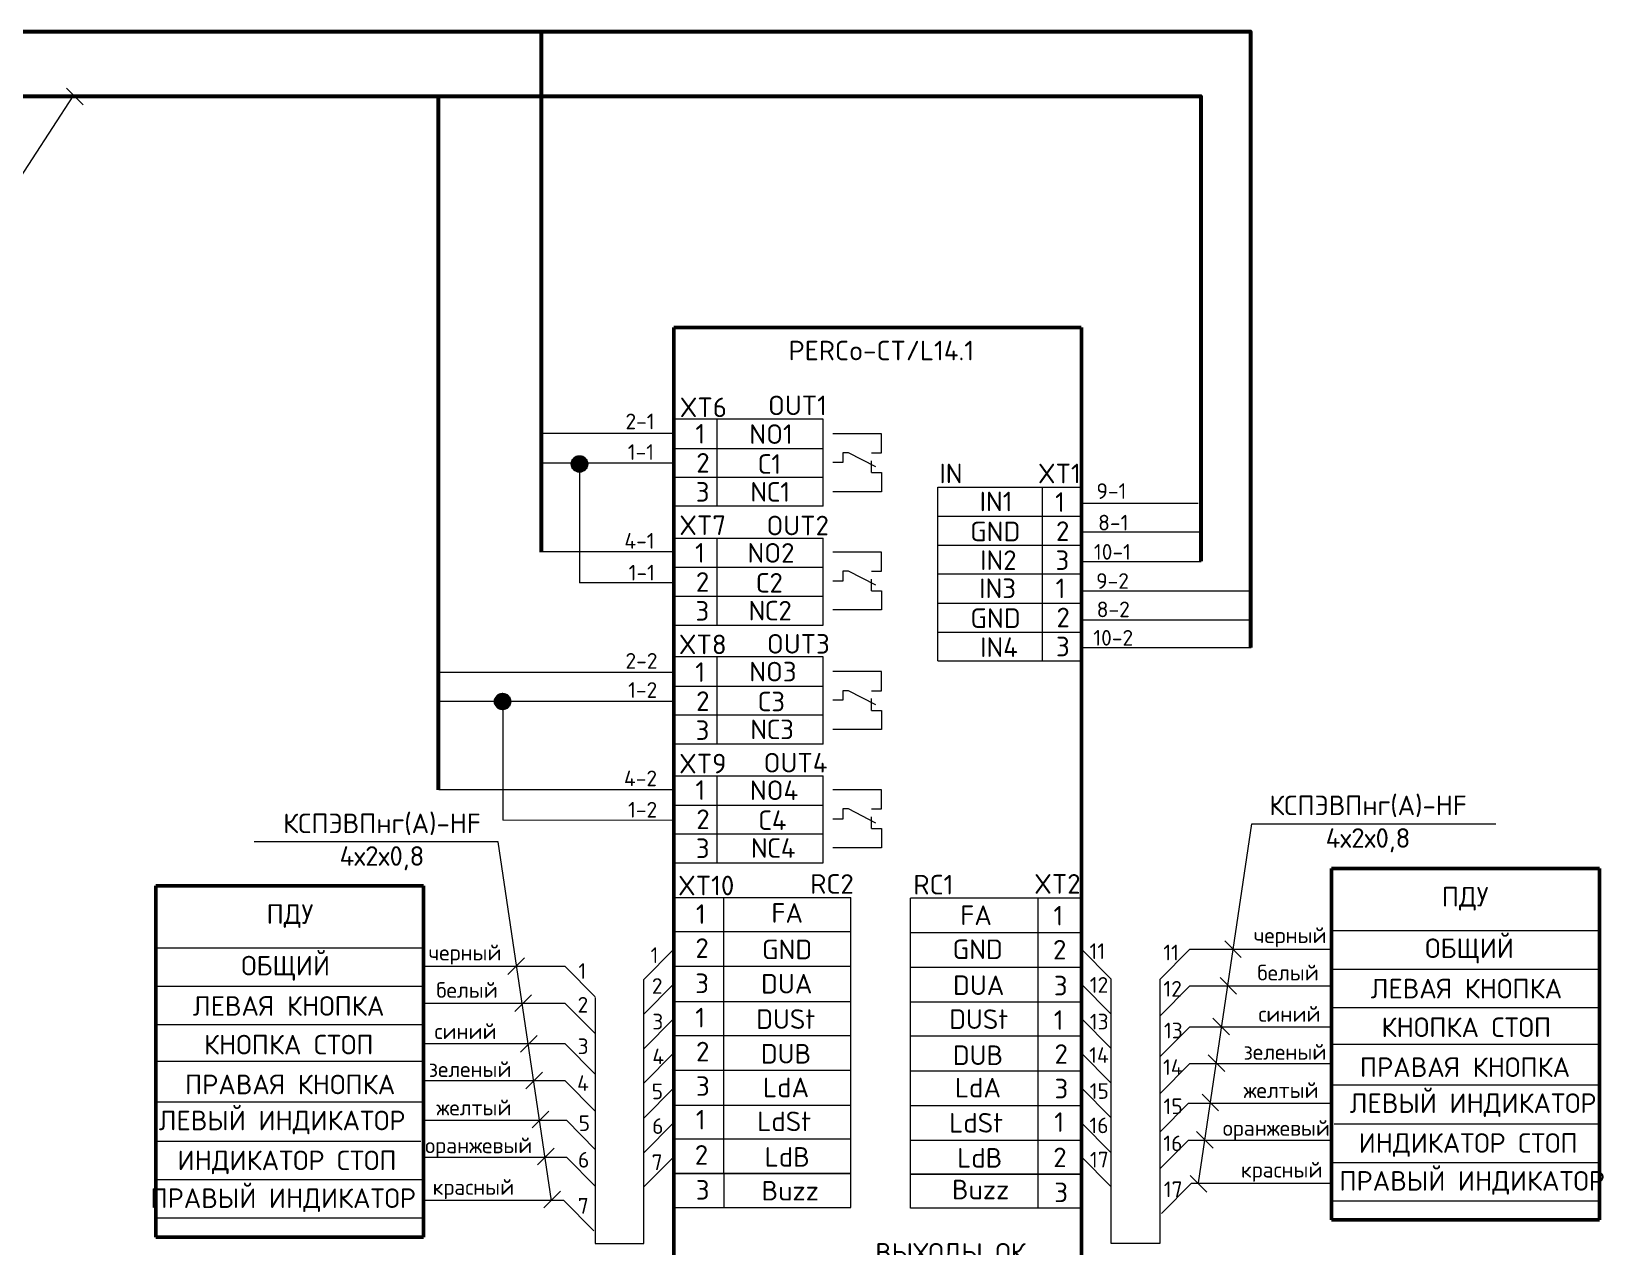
# Model space of a CAD drawing. Header units: millimetres. Extents: x -197802 to 287448, y -91833 to 169529.
# Drawn here: x 77541 to 97631, y 152825 to 168352 of the extents above; entities that cross this region are included whole.
import ezdxf

# ---------------------------------------------------------------- set-up
doc = ezdxf.new("R2010")
doc.units = ezdxf.units.MM
doc.layers.add('СКУД', color=7, linetype='Continuous')
doc.layers.add('Слой 1', color=7, linetype='Continuous')
doc.styles.get("Standard").update_dxf_attribs({"font": 'arial.ttf'})

msp = doc.modelspace()

# ---------------------------------------------------------------- hatches: boundary and pattern name
at = {"layer": 'СКУД', "lineweight": 18, "true_color": 0x000000}
h = msp.add_hatch(dxfattribs=at)
h.set_pattern_fill('ANGLE', color=18, scale=0.924)
h.set_pattern_definition([(0, (-62725.181, 204489.545), (0, 6.45414), [4.69392, -1.76022]), (90, (-62725.181, 204489.545), (-6.45414, 4e-16), [4.69392, -1.76022])])
h.paths.add_polyline_path([(84645, 162826), (84545, 162826), (84444, 162826, 0.999967)])
h.paths.add_polyline_path([(84545, 162926, 0.414214), (84444, 162826), (84545, 162826)])
h.paths.add_polyline_path([(84545, 162926), (84545, 162826), (84645, 162826, 0.414233)])
h = msp.add_hatch(dxfattribs=at)
h.set_pattern_fill('ANGLE', color=18, scale=0.924)
h.set_pattern_definition([(0, (-63707.487, 201454.147), (0, 6.45414), [4.69392, -1.76022]), (90, (-63707.487, 201454.147), (-6.45414, 4e-16), [4.69392, -1.76022])])
h.paths.add_polyline_path([(83663, 159790), (83562, 159790), (83462, 159790, 0.999967)])
h.paths.add_polyline_path([(83562, 159891, 0.414214), (83462, 159790), (83562, 159790)])
h.paths.add_polyline_path([(83562, 159891), (83562, 159790), (83663, 159790, 0.414233)])

# ---------------------------------------------------------------- linework, layer by layer
at = {"lineweight": 18}
for points in [[(74116, 166326), (77294, 166326), (78076, 167526)], [(84745, 156008), (84745, 152865), (85369, 152865), (85369, 156239)], [(91962, 156238), (91962, 152866), (91339, 152866), (91339, 156241)]]:
    msp.add_lwpolyline(points, dxfattribs=at)
at = {"color": 251, "lineweight": 18, "true_color": 0x636466}
msp.add_lwpolyline([(90458, 162531), (90458, 160308)], dxfattribs=at)
at = {"lineweight": 50}
for points in [[(94155, 157656), (94155, 153166)], [(94155, 157656), (97579, 157656)], [(97579, 157656), (97579, 153166)], [(82552, 157434), (79129, 157434)], [(79129, 157434), (79129, 152945)], [(82552, 157434), (82552, 152945)], [(94155, 153166), (97579, 153166)], [(82552, 152945), (79129, 152945)]]:
    msp.add_lwpolyline(points, dxfattribs=at)
at = {"layer": 'СКУД', "color": 18, "lineweight": 18, "true_color": 0x000000}
for p, q in [((77990, 167628), (78202, 167416)), ((92790, 156734), (93002, 156521)), ((83842, 156514), (83630, 156301)), ((92730, 156264), (92942, 156051)), ((83932, 156044), (83720, 155831)), ((92640, 155744), (92852, 155531)), ((84002, 155524), (83790, 155311)), ((92580, 155274), (92792, 155061)), ((84072, 155054), (83860, 154841)), ((92500, 154774), (92712, 154561)), ((84152, 154554), (83940, 154341)), ((92430, 154294), (92642, 154081)), ((84222, 154084), (84010, 153871)), ((92350, 153734), (92562, 153521)), ((84302, 153534), (84090, 153321))]:
    msp.add_line(p, q, dxfattribs=at)
at = {"layer": 'СКУД', "color": 7, "lineweight": 50}
for p, q in [((85751, 164570), (85751, 148327)), ((90957, 164570), (85751, 164570)), ((90958, 148328), (90958, 164570))]:
    msp.add_line(p, q, dxfattribs=at)
at = {"layer": 'СКУД', "color": 7, "lineweight": 20}
for p, q in [((84545, 162745), (84545, 161308)), ((83565, 159786), (83565, 158275))]:
    msp.add_line(p, q, dxfattribs=at)
at = {"layer": 'СКУД', "lineweight": 53}
for points in [[(50748, 168352), (93121, 168352), (93121, 160482)], [(84061, 161697), (84061, 168335)], [(69677, 167524), (92484, 167524), (92484, 161585)], [(82745, 158660), (82745, 167525)]]:
    msp.add_lwpolyline(points, dxfattribs=at)
at = {"layer": 'СКУД', "color": 7, "lineweight": 20}
for points in [[(85755, 163214), (84064, 163214)], [(85755, 162837), (84064, 162837)], [(92449, 162321), (90955, 162321)], [(92489, 161953), (90964, 161953)], [(85755, 161701), (84055, 161701)], [(92489, 161575), (90955, 161575)], [(85751, 161308), (84545, 161308)], [(93122, 161202), (90967, 161202)], [(93114, 160831), (90958, 160831)], [(93130, 160477), (90961, 160477)], [(85751, 160162), (82742, 160162)], [(85751, 159790), (82746, 159790)], [(85748, 158661), (82746, 158661)], [(85746, 158270), (83565, 158275)], [(85369, 156239), (85751, 156626)], [(91339, 156241), (90956, 156628)], [(91962, 156238), (92345, 156625)], [(84745, 156017), (84363, 156404)], [(85369, 155794), (85751, 156181)], [(91339, 155796), (90956, 156183)], [(91962, 155768), (92345, 156155)], [(92345, 156155), (94155, 156155)], [(84363, 155933), (82552, 155933)], [(84745, 155546), (84363, 155933)], [(85369, 155354), (85751, 155741)], [(91339, 155355), (90956, 155742)], [(91962, 155248), (92345, 155635)], [(84745, 155027), (84363, 155414)], [(85369, 154913), (85751, 155300)], [(91339, 154914), (90956, 155301)], [(91962, 154778), (92345, 155165)], [(84745, 154556), (84363, 154943)], [(85369, 154468), (85751, 154855)], [(91339, 154469), (90956, 154856)], [(91962, 154288), (92327, 154656)], [(84745, 154066), (84381, 154435)], [(85369, 154023), (85751, 154410)], [(91339, 154024), (90956, 154411)], [(91962, 153817), (92327, 154186)], [(84745, 153596), (84381, 153964)], [(85369, 153587), (85751, 153974)], [(91339, 153588), (90956, 153975)], [(91982, 153249), (92364, 153636)], [(84726, 153027), (84343, 153414)]]:
    msp.add_lwpolyline(points, dxfattribs=at)
at = {"layer": 'СКУД', "color": 18, "lineweight": 18, "true_color": 0x000000}
for points in [[(92456, 153638), (93136, 158228), (96256, 158228)], [(84186, 153408), (83506, 157998), (80386, 157998)]]:
    msp.add_lwpolyline(points, dxfattribs=at)
at = {"layer": 'СКУД', "color": 7, "lineweight": 18}
for points in [[(86385, 157285), (86385, 156848)], [(90403, 157277), (90403, 156840)], [(88013, 156848), (85759, 156848)], [(86385, 156848), (86385, 156403)], [(88775, 156840), (90956, 156840)], [(90403, 156840), (90403, 156395)], [(86385, 156403), (86385, 155958)], [(90403, 156395), (90403, 155950)], [(86385, 155958), (86385, 155522)], [(90403, 155950), (90403, 155514)], [(86385, 155522), (86385, 155077)], [(90403, 155514), (90403, 155069)], [(86385, 155077), (86385, 154632)], [(90403, 155069), (90403, 154624)], [(86385, 154632), (86385, 154196)], [(90403, 154624), (90403, 154187)], [(86385, 154196), (86385, 153759)], [(90403, 154187), (90403, 153751)], [(86388, 153759), (86388, 153323)], [(90403, 153751), (90403, 153315)], [(94194, 153166), (94155, 153166)], [(82513, 152945), (82552, 152945)]]:
    msp.add_lwpolyline(points, dxfattribs=at)
at = {"layer": 'СКУД', "color": 7, "lineweight": 15}
for points in [[(94182, 156862), (97579, 156862)], [(82525, 156640), (79129, 156640)], [(94155, 156372), (97581, 156372)], [(82552, 156150), (79126, 156150)], [(94155, 155882), (97582, 155882)], [(82552, 155660), (79126, 155660)], [(94155, 155411), (97582, 155411)], [(82552, 155190), (79126, 155190)], [(94155, 154891), (97582, 154891)], [(82552, 154670), (79126, 154670)], [(94190, 154392), (97579, 154392)], [(82517, 154170), (79129, 154170)], [(94155, 153901), (97579, 153901)], [(82552, 153680), (79129, 153680)], [(94155, 153411), (97579, 153411)], [(82552, 153190), (79129, 153190)]]:
    msp.add_lwpolyline(points, dxfattribs=at)
at = {"layer": 'СКУД', "color": 18, "lineweight": 20, "true_color": 0x000000}
for points in [[(92345, 156625), (94155, 156625)], [(84363, 156404), (82552, 156404)]]:
    msp.add_lwpolyline(points, dxfattribs=at)
at = {"layer": 'СКУД', "color": 5, "lineweight": 20}
for points in [[(92345, 155635), (94155, 155635)], [(84363, 155414), (82552, 155414)]]:
    msp.add_lwpolyline(points, dxfattribs=at)
at = {"layer": 'СКУД', "color": 3, "lineweight": 20}
for points in [[(92345, 155165), (94155, 155165)], [(84363, 154943), (82552, 154943)]]:
    msp.add_lwpolyline(points, dxfattribs=at)
at = {"layer": 'СКУД', "color": 40, "lineweight": 20, "true_color": 0xf8d731}
for points in [[(92327, 154656), (94155, 154656)], [(84381, 154435), (82552, 154435)]]:
    msp.add_lwpolyline(points, dxfattribs=at)
at = {"layer": 'СКУД', "color": 30, "lineweight": 20, "true_color": 0xf26722}
for points in [[(92327, 154186), (94155, 154186)], [(84381, 153964), (82552, 153964)]]:
    msp.add_lwpolyline(points, dxfattribs=at)
at = {"layer": 'СКУД', "color": 1, "lineweight": 20}
for points in [[(92364, 153636), (94155, 153636)], [(84343, 153414), (82552, 153414)]]:
    msp.add_lwpolyline(points, dxfattribs=at)
at = {"layer": 'СКУД', "color": 18, "true_color": 0x000000}
for centre in [(84545, 162826), (83562, 159790)]:
    msp.add_circle(centre, 101, dxfattribs=at)
at = {"layer": 'СКУД', "color": 7, "lineweight": 18}
for centre in [(84545, 162826), (83562, 159790)]:
    msp.add_circle(centre, 34.3, dxfattribs=at)
at = {"layer": 'Слой 1', "color": 7, "lineweight": 9}
for p, q in [((87659, 163397), (85751, 163397)), ((86301, 163397), (86301, 163024)), ((87659, 163024), (87659, 163397)), ((88405, 163210), (87781, 163210)), ((88405, 162966), (88405, 163210)), ((85759, 163024), (87659, 163024)), ((86301, 163024), (86301, 162658)), ((87659, 162658), (87659, 163024)), ((87910, 162966), (87910, 162844)), ((87981, 162966), (87910, 162966)), ((87981, 162966), (87910, 162966)), ((88333, 162787), (87981, 162966)), ((88276, 162966), (88405, 162966)), ((88276, 162966), (88405, 162966)), ((87910, 162844), (87781, 162844)), ((88276, 162715), (88276, 162866)), ((85751, 162658), (87659, 162658)), ((86301, 162658), (86301, 162285)), ((87659, 162285), (87659, 162658)), ((88276, 162715), (88405, 162715)), ((88276, 162715), (88405, 162715)), ((88405, 162715), (88405, 162471)), ((89122, 162531), (90954, 162531)), ((89122, 162158), (89122, 162531)), ((88405, 162471), (87781, 162471)), ((87659, 162285), (85751, 162285)), ((89122, 162158), (90957, 162158)), ((89122, 161785), (89122, 162158)), ((85757, 161878), (87659, 161878)), ((86301, 161878), (86301, 161505)), ((87659, 161505), (87659, 161878)), ((90960, 161785), (89122, 161785)), ((89122, 161419), (89122, 161785)), ((88405, 161699), (87781, 161699)), ((88405, 161455), (88405, 161699)), ((85754, 161505), (87659, 161505)), ((86301, 161505), (86301, 161132)), ((87659, 161132), (87659, 161505)), ((87910, 161326), (87781, 161326)), ((87910, 161455), (87910, 161326)), ((87981, 161455), (87910, 161455)), ((87981, 161455), (87910, 161455)), ((88333, 161275), (87981, 161455)), ((88276, 161455), (88405, 161455)), ((88276, 161455), (88405, 161455)), ((88276, 161204), (88276, 161354)), ((90958, 161419), (89122, 161419)), ((89122, 161046), (89122, 161419)), ((87659, 161132), (85754, 161132)), ((86301, 161132), (86301, 160766)), ((87659, 160766), (87659, 161132)), ((88276, 161204), (88405, 161204)), ((88276, 161204), (88405, 161204)), ((88405, 161204), (88405, 160960)), ((88405, 160960), (87781, 160960)), ((89122, 161046), (90959, 161046)), ((89122, 160673), (89122, 161046)), ((85752, 160766), (87659, 160766)), ((90960, 160673), (89122, 160673)), ((89122, 160308), (89122, 160673)), ((87659, 160359), (85749, 160359)), ((86301, 160359), (86301, 159986)), ((87659, 159986), (87659, 160359)), ((88405, 160172), (87781, 160172)), ((88405, 159928), (88405, 160172)), ((89122, 160308), (90956, 160308)), ((85748, 159986), (87659, 159986)), ((86301, 159986), (86301, 159620)), ((87659, 159620), (87659, 159986)), ((87910, 159928), (87910, 159806)), ((87981, 159928), (87910, 159928)), ((87981, 159928), (87910, 159928)), ((88333, 159749), (87981, 159928)), ((88276, 159928), (88405, 159928)), ((88276, 159928), (88405, 159928)), ((87910, 159806), (87781, 159806)), ((88276, 159677), (88276, 159828)), ((85757, 159620), (87659, 159620)), ((86301, 159620), (86301, 159247)), ((87659, 159247), (87659, 159620)), ((88276, 159677), (88405, 159677)), ((88276, 159677), (88405, 159677)), ((88405, 159677), (88405, 159433)), ((88405, 159433), (87781, 159433)), ((87659, 159247), (85754, 159247)), ((85761, 158840), (87659, 158840)), ((86301, 158840), (86301, 158467)), ((87659, 158467), (87659, 158840)), ((88405, 158661), (87781, 158661)), ((88405, 158417), (88405, 158661)), ((85751, 158467), (87659, 158467)), ((86301, 158467), (86301, 158094)), ((87659, 158094), (87659, 158467)), ((87910, 158417), (87910, 158288)), ((87981, 158417), (87910, 158417)), ((87981, 158417), (87910, 158417)), ((88333, 158237), (87981, 158417)), ((88276, 158417), (88405, 158417)), ((88276, 158417), (88405, 158417)), ((88276, 158166), (88276, 158316)), ((87910, 158288), (87781, 158288)), ((88276, 158166), (88405, 158166)), ((88276, 158166), (88405, 158166)), ((88405, 158166), (88405, 157922)), ((87659, 158094), (85754, 158094)), ((86301, 158094), (86301, 157728)), ((87659, 157728), (87659, 158094)), ((88405, 157922), (87781, 157922)), ((85752, 157728), (87659, 157728))]:
    msp.add_line(p, q, dxfattribs=at)
for points in [[(85762, 157285), (88013, 157285)], [(88013, 156848), (88013, 157285)], [(90962, 157277), (88775, 157277)], [(88775, 156840), (88775, 157277)], [(88013, 156403), (88013, 156848)], [(88775, 156395), (88775, 156840)], [(88013, 156403), (85756, 156403)], [(88013, 155958), (88013, 156403)], [(88775, 155950), (88775, 156395)], [(88775, 156395), (90956, 156395)], [(85759, 155958), (88013, 155958)], [(88013, 155522), (88013, 155958)], [(90960, 155950), (88775, 155950)], [(88775, 155514), (88775, 155950)], [(85759, 155522), (88013, 155522)], [(88013, 155077), (88013, 155522)], [(90954, 155514), (88775, 155514)], [(88775, 155069), (88775, 155514)], [(88013, 155077), (85752, 155077)], [(88013, 154632), (88013, 155077)], [(88775, 154624), (88775, 155069)], [(88775, 155069), (90960, 155069)], [(85752, 154632), (88013, 154632)], [(88013, 154196), (88013, 154632)], [(90958, 154624), (88775, 154624)], [(88775, 154187), (88775, 154624)], [(88013, 154196), (85755, 154196)], [(88013, 153323), (88013, 154196)], [(88775, 153751), (88775, 154187)], [(88775, 154187), (90958, 154187)], [(85759, 153759), (88013, 153759)], [(88016, 153759), (85759, 153759)], [(90958, 153751), (88775, 153751)], [(88775, 153315), (88775, 153751)], [(88775, 153751), (90958, 153751)], [(85762, 153323), (88013, 153323)], [(90958, 153315), (88775, 153315)]]:
    msp.add_lwpolyline(points, dxfattribs=at)

# ---------------------------------------------------------------- texts
at = {"color": 32, "lineweight": 18, "true_color": 0xcd6928, "char_height": 250}
for insert, attachment_point in [((96266, 158588), 3), ((80376, 158358), 1)]:
    msp.add_mtext_dynamic_manual_height_columns('\\pxqc;{\\fISOCPEUR|b0|i0|c204|p34;\\C7;КСПЭВПнг(А)-HF^J\\fISOCPEUR|b0|i0|c0|p34;4\\fISOCPEUR|b0|i0|c204|p34;х2х0,8}', width=3289.44, gutter_width=66.8, heights=[1225], dxfattribs=dict(at, insert=insert, attachment_point=attachment_point))
at = {"layer": 'СКУД', "color": 7}
for s, insert, char_height, attachment_point in [('{\\fISOCPEUR|b0|i0|c204|p34;PERCo-CT/L14.1}', (87217, 164150), 250, 7), ('{\\fISOCPEUR|b0|i0|c0|p34;XT6}', (85825, 163424), 250, 7), ('{\\fISOCPEUR|b0|i0|c0|p34;OUT1}', (86954, 163449), 250, 7), ('{\\fISOCPEUR|b0|i0|c0|p34;1}', (86026, 163086), 250, 7), ('{\\fISOCPEUR|b0|i0|c0|p34;NO1}', (86715, 163082), 250, 7), ('{\\fISOCPEUR|b0|i0|c0|p34;2}', (86037, 162715), 250, 7), ('{\\fISOCPEUR|b0|i0|c204|p34;С\\fISOCPEUR|b0|i0|c0|p34;1}', (86829, 162700), 250, 7), ('{\\fISOCPEUR|b0|i0|c0|p34;IN}', (89144, 162579), 250, 7), ('{\\fISOCPEUR|b0|i0|c0|p34;XT\\fISOCPEUR|b0|i0|c204|p34;1}', (90403, 162579), 250, 7), ('{\\fISOCPEUR|b0|i0|c0|p34;3}', (86031, 162344), 250, 7), ('{\\fISOCPEUR|b0|i0|c0|p34;N\\fISOCPEUR|b0|i0|c204|p34;С\\fISOCPEUR|b0|i0|c0|p34;1}', (86728, 162344), 250, 7), ('{\\fISOCPEUR|b0|i0|c0|p34;IN\\fISOCPEUR|b0|i0|c204|p34;1}', (89658, 162221), 250, 7), ('{\\fISOCPEUR|b0|i0|c0|p34;1}', (90623, 162214), 250, 7), ('{\\fISOCPEUR|b0|i0|c0|p34;XT\\fISOCPEUR|b0|i0|c204|p34;7}', (85820, 161918), 250, 7), ('{\\fISOCPEUR|b0|i0|c0|p34;OUT\\fISOCPEUR|b0|i0|c204|p34;2}', (86934, 161914), 250, 7), ('{\\fISOCPEUR|b0|i0|c204|p34;GND}', (89536, 161838), 250, 7), ('{\\fISOCPEUR|b0|i0|c0|p34;2}', (90634, 161842), 250, 7), ('{\\fISOCPEUR|b0|i0|c0|p34;1}', (86022, 161565), 250, 7), ('{\\fISOCPEUR|b0|i0|c0|p34;NO\\fISOCPEUR|b0|i0|c204|p34;2}', (86691, 161564), 250, 7), ('{\\fISOCPEUR|b0|i0|c0|p34;IN\\fISOCPEUR|b0|i0|c204|p34;2}', (89664, 161471), 250, 7), ('{\\fISOCPEUR|b0|i0|c0|p34;3}', (90628, 161471), 250, 7), ('{\\fISOCPEUR|b0|i0|c0|p34;2}', (86032, 161193), 250, 7), ('{\\fISOCPEUR|b0|i0|c204|p34;С2}', (86805, 161182), 250, 7), ('{\\fISOCPEUR|b0|i0|c0|p34;IN\\fISOCPEUR|b0|i0|c204|p34;3}', (89652, 161112), 250, 7), ('{\\fISOCPEUR|b0|i0|c0|p34;1}', (90629, 161111), 250, 7), ('{\\fISOCPEUR|b0|i0|c0|p34;3}', (86027, 160823), 250, 7), ('{\\fISOCPEUR|b0|i0|c0|p34;N\\fISOCPEUR|b0|i0|c204|p34;С2}', (86704, 160826), 250, 7), ('{\\fISOCPEUR|b0|i0|c204|p34;GND}', (89540, 160730), 250, 7), ('{\\fISOCPEUR|b0|i0|c0|p34;2}', (90640, 160739), 250, 7), ('{\\fISOCPEUR|b0|i0|c0|p34;XT\\fISOCPEUR|b0|i0|c204|p34;8}', (85814, 160395), 250, 7), ('{\\fISOCPEUR|b0|i0|c0|p34;OUT\\fISOCPEUR|b0|i0|c204|p34;3}', (86940, 160402), 250, 7), ('{\\fISOCPEUR|b0|i0|c0|p34;IN\\fISOCPEUR|b0|i0|c204|p34;4}', (89664, 160359), 250, 7), ('{\\fISOCPEUR|b0|i0|c0|p34;3}', (90634, 160368), 250, 7), ('{\\fISOCPEUR|b0|i0|c0|p34;1}', (86024, 160041), 250, 7), ('{\\fISOCPEUR|b0|i0|c0|p34;NO\\fISOCPEUR|b0|i0|c204|p34;3}', (86714, 160047), 250, 7), ('{\\fISOCPEUR|b0|i0|c0|p34;2}', (86035, 159670), 250, 7), ('{\\fISOCPEUR|b0|i0|c204|p34;С3}', (86828, 159665), 250, 7), ('{\\fISOCPEUR|b0|i0|c0|p34;3}', (86029, 159299), 250, 7), ('{\\fISOCPEUR|b0|i0|c0|p34;N\\fISOCPEUR|b0|i0|c204|p34;С3}', (86727, 159309), 250, 7), ('{\\fISOCPEUR|b0|i0|c0|p34;XT\\fISOCPEUR|b0|i0|c204|p34;9}', (85817, 158872), 250, 7), ('{\\fISOCPEUR|b0|i0|c0|p34;OUT\\fISOCPEUR|b0|i0|c204|p34;4}', (86898, 158883), 250, 7), ('{\\fISOCPEUR|b0|i0|c0|p34;1}', (86027, 158533), 250, 7), ('{\\fISOCPEUR|b0|i0|c0|p34;NO\\fISOCPEUR|b0|i0|c204|p34;4}', (86722, 158531), 250, 7), ('{\\fISOCPEUR|b0|i0|c0|p34;2}', (86038, 158161), 250, 7), ('{\\fISOCPEUR|b0|i0|c204|p34;С4}', (86835, 158148), 250, 7), ('{\\fISOCPEUR|b0|i0|c0|p34;3}', (86032, 157790), 250, 7), ('{\\fISOCPEUR|b0|i0|c0|p34;N\\fISOCPEUR|b0|i0|c204|p34;С4}', (86734, 157793), 250, 7), ('{\\fISOCPEUR|b0|i0|c0|p34;XT\\fISOCPEUR|b0|i0|c204|p34;10}', (85804, 157314), 250, 7), ('{\\fISOCPEUR|b0|i0|c0|p34;RC\\fISOCPEUR|b0|i0|c204|p34;2}', (87493, 157334), 250, 7), ('{\\fISOCPEUR|b0|i0|c0|p34;RC1}', (88811, 157325), 250, 7), ('{\\fISOCPEUR|b0|i0|c0|p34;XT2}', (90355, 157335), 250, 7), ('{\\fISOCPEUR|b0|i0|c0|p34;1}', (86032, 156949), 250, 7), ('{\\fISOCPEUR|b0|i0|c0|p34;FA}', (86997, 156963), 250, 7), ('{\\fISOCPEUR|b0|i0|c0|p34;FA}', (89411, 156934), 250, 7), ('{\\fISOCPEUR|b0|i0|c0|p34;1}', (90602, 156929), 250, 7), ('{\\fISOCPEUR|b0|i0|c204|p34;черный}', (93159, 156649), 200, 7), ('{\\fISOCPEUR|b0|i0|c0|p34;2}', (86026, 156514), 250, 7), ('{\\fISOCPEUR|b0|i0|c204|p34;GND}', (86876, 156497), 250, 7), ('{\\fISOCPEUR|b0|i0|c204|p34;GND}', (89312, 156499), 250, 7), ('{\\fISOCPEUR|b0|i0|c0|p34;2}', (90596, 156494), 250, 7), ('{\\fISOCPEUR|b0|i0|c204|p34;ОБЩИЙ}', (95351, 156444), 250, 7), ('{\\fISOCPEUR|b0|i0|c204|p34;ОБЩИЙ}', (81357, 156222), 250, 9), ('{\\fISOCPEUR|b0|i0|c204|p34;черный}', (83548, 156428), 200, 9), ('{\\fISOCPEUR|b0|i0|c0|p34;3}', (86024, 156064), 250, 7), ('{\\fISOCPEUR|b0|i0|c0|p34;DUA}', (86865, 156058), 250, 7), ('{\\fISOCPEUR|b0|i0|c204|p34;белый}', (93207, 156226), 200, 7), ('{\\fISOCPEUR|b0|i0|c204|p34;белый}', (83500, 156004), 200, 9), ('{\\fISOCPEUR|b0|i0|c0|p34;DUA}', (89318, 156039), 250, 7), ('{\\fISOCPEUR|b0|i0|c0|p34;3}', (90607, 156035), 250, 7), ('{\\fISOCPEUR|b0|i0|c204|p34;ЛЕВАЯ КНОПКА}', (94655, 155996), 250, 7), ('{\\fISOCPEUR|b0|i0|c204|p34;ЛЕВАЯ КНОПКА}', (82052, 155774), 250, 9), ('{\\fISOCPEUR|b0|i0|c204|p34;синий}', (93221, 155698), 200, 7), ('{\\fISOCPEUR|b0|i0|c0|p34;1}', (86024, 155626), 250, 7), ('{\\fISOCPEUR|b0|i0|c0|p34;DUSt}', (86802, 155607), 250, 7), ('{\\fISOCPEUR|b0|i0|c0|p34;DUSt}', (89268, 155606), 250, 7), ('{\\fISOCPEUR|b0|i0|c0|p34;1}', (90606, 155595), 250, 7), ('{\\fISOCPEUR|b0|i0|c204|p34;КНОПКА СТОП}', (94794, 155502), 250, 7), ('{\\fISOCPEUR|b0|i0|c204|p34;КНОПКА СТОП}', (81913, 155280), 250, 9), ('{\\fISOCPEUR|b0|i0|c204|p34;синий}', (83486, 155477), 200, 9), ('{\\fISOCPEUR|b0|i0|c0|p34;2}', (86034, 155192), 250, 7), ('{\\fISOCPEUR|b0|i0|c0|p34;DUB}', (86862, 155164), 250, 7), ('{\\fISOCPEUR|b0|i0|c0|p34;DUB}', (89315, 155145), 250, 7), ('{\\fISOCPEUR|b0|i0|c0|p34;2}', (90615, 155161), 250, 7), ('{\\fISOCPEUR|b0|i0|c204|p34;зеленый}', (93031, 155213), 200, 7), ('{\\fISOCPEUR|b0|i0|c204|p34;зеленый}', (83676, 154992), 200, 9), ('{\\fISOCPEUR|b0|i0|c204|p34;ПРАВАЯ КНОПКА}', (94516, 154992), 250, 7), ('{\\fISOCPEUR|b0|i0|c204|p34;ПРАВАЯ КНОПКА}', (82191, 154771), 250, 9), ('{\\fISOCPEUR|b0|i0|c0|p34;3}', (86034, 154751), 250, 7), ('{\\fISOCPEUR|b0|i0|c0|p34;LdA}', (86890, 154733), 250, 7), ('{\\fISOCPEUR|b0|i0|c0|p34;LdA}', (89342, 154731), 250, 7), ('{\\fISOCPEUR|b0|i0|c0|p34;3}', (90615, 154719), 250, 7), ('{\\fISOCPEUR|b0|i0|c204|p34;желтый}', (93031, 154724), 200, 7), ('{\\fISOCPEUR|b0|i0|c204|p34;желтый}', (83676, 154502), 200, 9), ('{\\fISOCPEUR|b0|i0|c204|p34;ЛЕВЫЙ ИНДИКАТОР}', (94387, 154481), 250, 7), ('{\\fISOCPEUR|b0|i0|c204|p34;ЛЕВЫЙ ИНДИКАТОР}', (82320, 154260), 250, 9), ('{\\fISOCPEUR|b0|i0|c0|p34;1}', (86031, 154322), 250, 7), ('{\\fISOCPEUR|b0|i0|c0|p34;LdSt}', (86816, 154300), 250, 7), ('{\\fISOCPEUR|b0|i0|c0|p34;LdSt}', (89269, 154282), 250, 7), ('{\\fISOCPEUR|b0|i0|c0|p34;1}', (90612, 154291), 250, 7), ('{\\fISOCPEUR|b0|i0|c204|p34;оранжевый}', (92765, 154186), 200, 7), ('{\\fISOCPEUR|b0|i0|c204|p34;оранжевый}', (83942, 153964), 200, 9), ('{\\fISOCPEUR|b0|i0|c0|p34;2}', (86018, 153872), 250, 7), ('{\\fISOCPEUR|b0|i0|c0|p34;LdB}', (86911, 153846), 250, 7), ('{\\fISOCPEUR|b0|i0|c0|p34;2}', (90599, 153840), 250, 7), ('{\\fISOCPEUR|b0|i0|c204|p34;ИНДИКАТОР СТОП}', (94501, 153972), 250, 7), ('{\\fISOCPEUR|b0|i0|c204|p34;ИНДИКАТОР СТОП}', (82207, 153750), 250, 9), ('{\\fISOCPEUR|b0|i0|c0|p34;LdB}', (89371, 153834), 250, 7), ('{\\fISOCPEUR|b0|i0|c204|p34;красный}', (92997, 153653), 200, 7), ('{\\fISOCPEUR|b0|i0|c204|p34;ПРАВЫЙ ИНДИКАТОР}', (94254, 153488), 250, 7), ('{\\fISOCPEUR|b0|i0|c204|p34;ПРАВЫЙ ИНДИКАТОР}', (82454, 153267), 250, 9), ('{\\fISOCPEUR|b0|i0|c204|p34;красный}', (83710, 153432), 200, 9), ('{\\fISOCPEUR|b0|i0|c0|p34;3}', (86031, 153425), 250, 7), ('{\\fISOCPEUR|b0|i0|c0|p34;Buzz}', (86871, 153414), 250, 7), ('{\\fISOCPEUR|b0|i0|c0|p34;Buzz}', (89304, 153429), 250, 7), ('{\\fISOCPEUR|b0|i0|c0|p34;3}', (90612, 153393), 250, 7), ('{\\fISOCPEUR|b0|i0|c204|p34;ВЫХОДЫ ОК}', (88324, 152569), 250, 7)]:
    msp.add_mtext(s, dxfattribs=dict(at, insert=insert, char_height=char_height, attachment_point=attachment_point))
for s, insert, char_height, width, attachment_point in [('{\\fISOCPEUR|b0|i0|c204|p34;2-1}', (85132, 163269), 200, 98.79, 7), ('{\\fISOCPEUR|b0|i0|c204|p34;1-1}', (85161, 162877), 200, 98.79, 7), ('{\\fISOCPEUR|b0|i0|c204|p34;9-1}', (91150, 162379), 200, 98.79, 7), ('{\\fISOCPEUR|b0|i0|c204|p34;8-1}', (91172, 161976), 200, 98.79, 7), ('{\\fISOCPEUR|b0|i0|c204|p34;4-1}', (85118, 161743), 200, 98.79, 7), ('{\\fISOCPEUR|b0|i0|c204|p34;10-1}', (91118, 161602), 200, 98.79, 7), ('{\\fISOCPEUR|b0|i0|c204|p34;1-1}', (85172, 161337), 200, 98.79, 7), ('{\\fISOCPEUR|b0|i0|c204|p34;9-2}', (91146, 161230), 200, 98.79, 7), ('{\\fISOCPEUR|b0|i0|c204|p34;8-2}', (91154, 160867), 200, 98.79, 7), ('{\\fISOCPEUR|b0|i0|c204|p34;10-2}', (91110, 160504), 200, 98.79, 7), ('{\\fISOCPEUR|b0|i0|c204|p34;2-2}', (85132, 160210), 200, 98.79, 7), ('{\\fISOCPEUR|b0|i0|c204|p34;1-2}', (85166, 159837), 200, 98.79, 7), ('{\\fISOCPEUR|b0|i0|c204|p34;4-2}', (85113, 158708), 200, 98.79, 7), ('{\\fISOCPEUR|b0|i0|c204|p34;1-2}', (85165, 158307), 200, 98.79, 7), ('{\\fISOCPEUR|b0|i0|c204|p34;ПДУ}', (95563, 157119), 250, 1432.88, 7), ('{\\fISOCPEUR|b0|i0|c204|p34;ПДУ}', (81144, 156897), 250, 1432.88, 9), ('{\\fISOCPEUR|b0|i0|c204|p34;1}', (85553, 156449), 200, 98.79, 9), ('{\\fISOCPEUR|b0|i0|c204|p34;11}', (91062, 156500), 200, 98.79, 7), ('{\\fISOCPEUR|b0|i0|c204|p34;11}', (92005, 156483), 200, 98.79, 7), ('{\\fISOCPEUR|b0|i0|c204|p34;1}', (84530, 156246), 200, 98.79, 7), ('{\\fISOCPEUR|b0|i0|c204|p34;2}', (85606, 156055), 200, 98.79, 9), ('{\\fISOCPEUR|b0|i0|c204|p34;12}', (91065, 156069), 200, 98.79, 7), ('{\\fISOCPEUR|b0|i0|c204|p34;12}', (92006, 156019), 200, 98.79, 7), ('{\\fISOCPEUR|b0|i0|c204|p34;2}', (84520, 155815), 200, 98.79, 7), ('{\\fISOCPEUR|b0|i0|c204|p34;3}', (85616, 155600), 200, 98.79, 9), ('{\\fISOCPEUR|b0|i0|c204|p34;13}', (91066, 155600), 200, 98.79, 7), ('{\\fISOCPEUR|b0|i0|c204|p34;13}', (92013, 155486), 200, 98.79, 7), ('{\\fISOCPEUR|b0|i0|c204|p34;3}', (84521, 155285), 200, 98.79, 7), ('{\\fISOCPEUR|b0|i0|c204|p34;4}', (85626, 155156), 200, 98.79, 9), ('{\\fISOCPEUR|b0|i0|c204|p34;14}', (91058, 155172), 200, 98.79, 7), ('{\\fISOCPEUR|b0|i0|c204|p34;14}', (92001, 155018), 200, 98.79, 7), ('{\\fISOCPEUR|b0|i0|c204|p34;4}', (84514, 154814), 200, 98.79, 7), ('{\\fISOCPEUR|b0|i0|c204|p34;5}', (85613, 154708), 200, 98.79, 9), ('{\\fISOCPEUR|b0|i0|c204|p34;15}', (91064, 154713), 200, 98.79, 7), ('{\\fISOCPEUR|b0|i0|c204|p34;15}', (92008, 154518), 200, 98.79, 7), ('{\\fISOCPEUR|b0|i0|c204|p34;5}', (84534, 154302), 200, 98.79, 7), ('{\\fISOCPEUR|b0|i0|c204|p34;6}', (85618, 154265), 200, 98.79, 9), ('{\\fISOCPEUR|b0|i0|c204|p34;16}', (91061, 154274), 200, 98.79, 7), ('{\\fISOCPEUR|b0|i0|c204|p34;16}', (92005, 154044), 200, 98.79, 7), ('{\\fISOCPEUR|b0|i0|c204|p34;6}', (84526, 153834), 200, 98.79, 7), ('{\\fISOCPEUR|b0|i0|c204|p34;7}', (85606, 153802), 200, 98.79, 9), ('{\\fISOCPEUR|b0|i0|c204|p34;17}', (91067, 153836), 200, 98.79, 7), ('{\\fISOCPEUR|b0|i0|c204|p34;17}', (92011, 153457), 200, 98.79, 7), ('{\\fISOCPEUR|b0|i0|c204|p34;7}', (84523, 153246), 200, 98.79, 7)]:
    msp.add_mtext(s, dxfattribs=dict(at, insert=insert, char_height=char_height, width=width, attachment_point=attachment_point))

doc.saveas('drawing.dxf')
